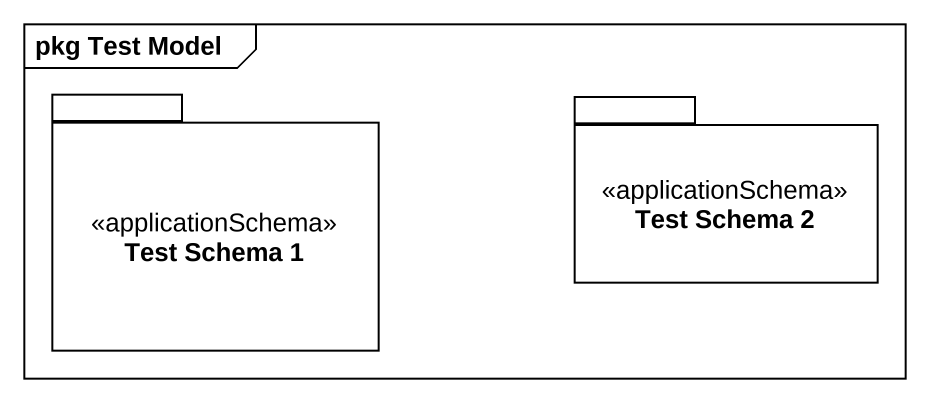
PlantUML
@startuml
mainframe pkg Test Model
package "Test Schema 1" as Test_Schema_1 <<applicationSchema>> {
}
package "Test Schema 2" as Test_Schema_2 <<applicationSchema>> {
}
@enduml
